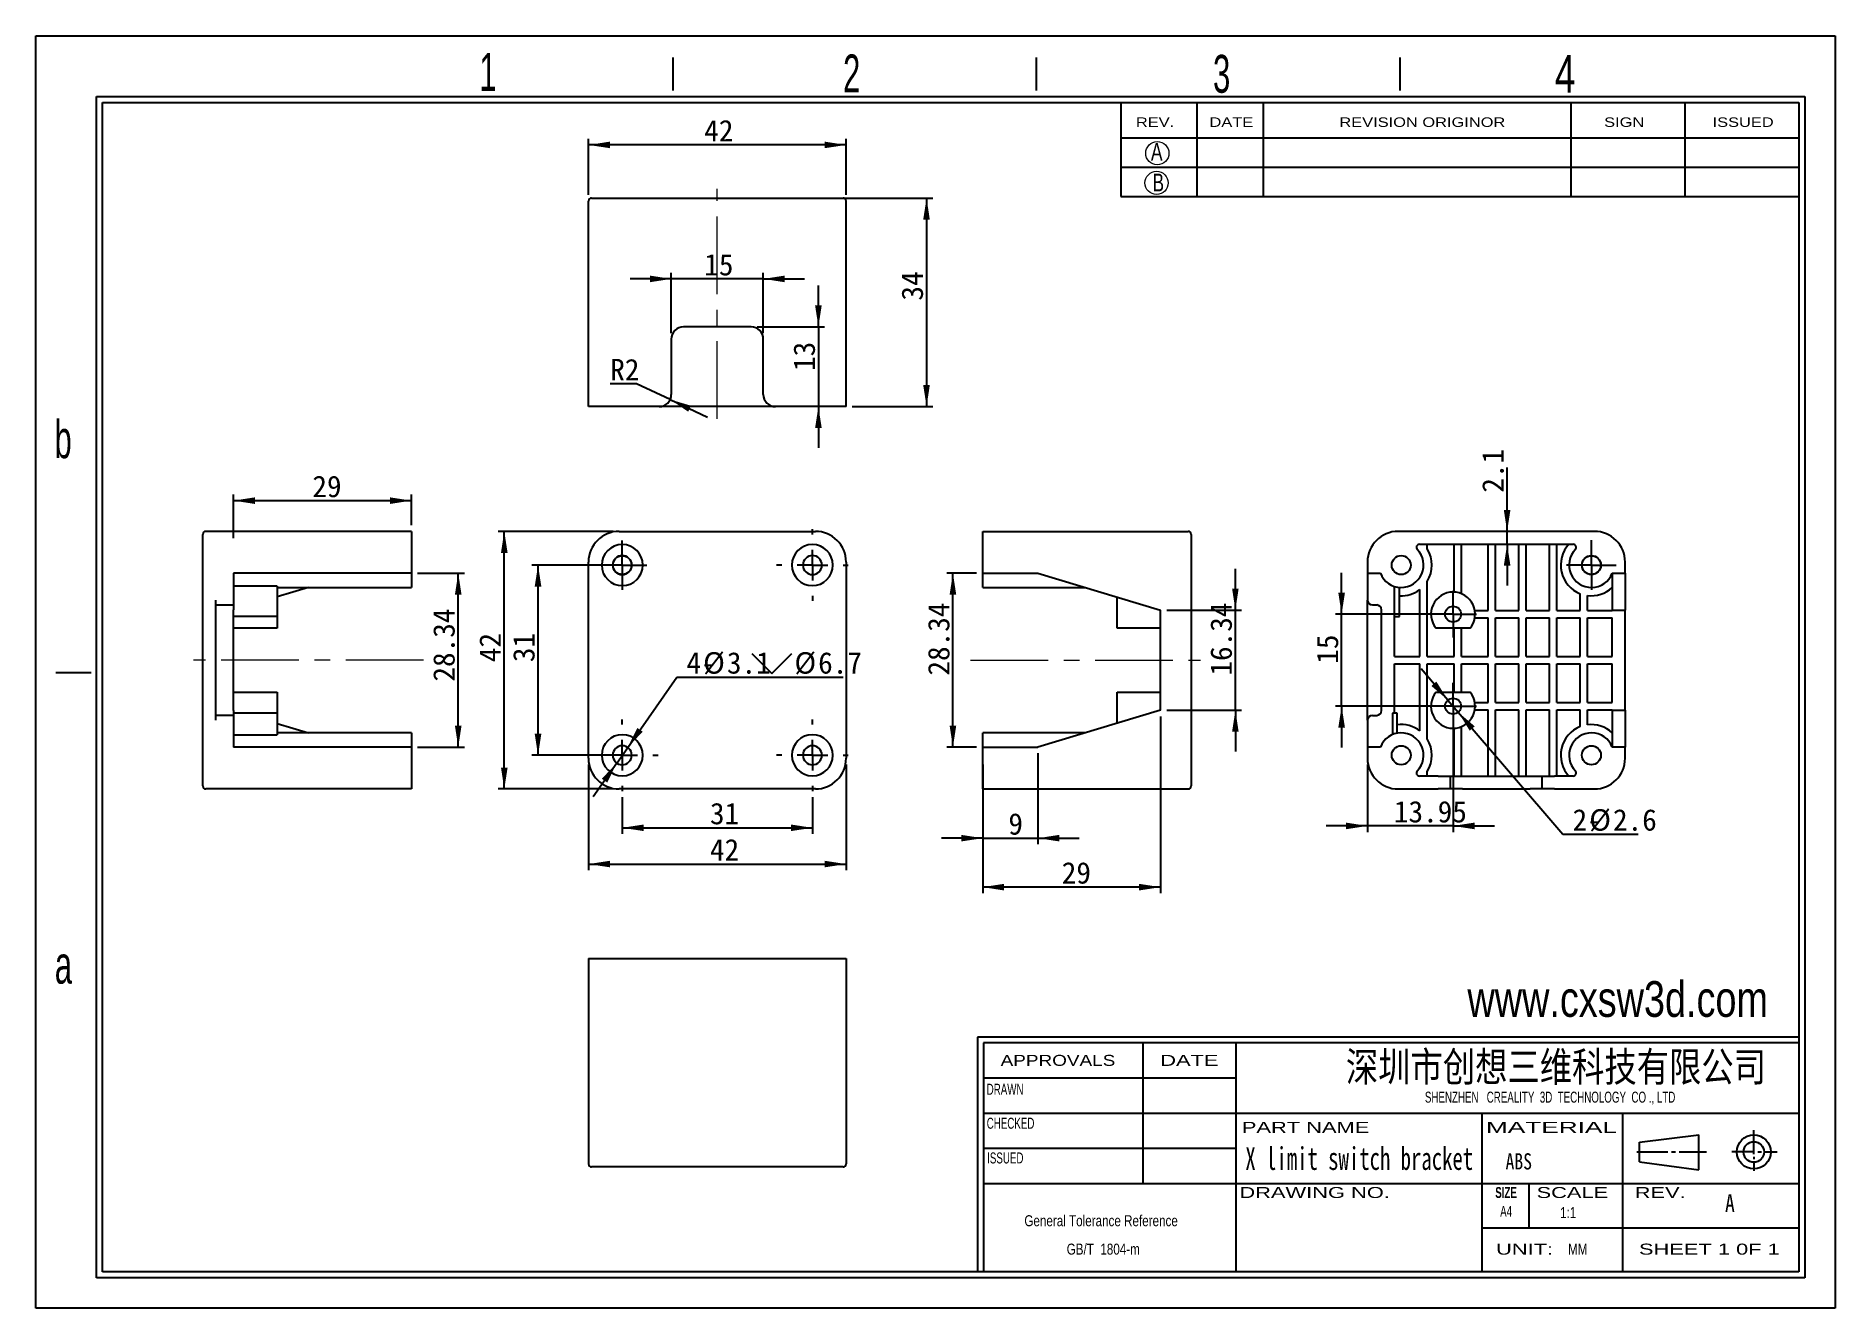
# Model space of a CAD drawing. Header units: millimetres. Extents: x 2 to 295, y 1 to 209.
import ezdxf

# ---------------------------------------------------------------- set-up
doc = ezdxf.new("R2010")
doc.units = ezdxf.units.MM
doc.linetypes.add('CENTER', pattern=[10.16, 6.35, -1.27, 1.27, -1.27])
doc.linetypes.add('CENTERX2', pattern=[20.32, 12.7, -2.54, 2.54, -2.54])
doc.layers.add('DIM', color=5, linetype='Continuous')
doc.layers.add('SLD-0', color=179, linetype='Continuous')
doc.layers.add('中心线', color=1, linetype='CENTER', lineweight=25)
doc.styles.add('SLDTEXTSTYLE0', font='arial.ttf', dxfattribs={"width": 0.7584})
doc.styles.add('SLDTEXTSTYLE1', font='arial.ttf', dxfattribs={"width": 0.63516})
doc.styles.add('SLDTEXTSTYLE10', font='', dxfattribs={"width": 0.8})
doc.styles.add('SLDTEXTSTYLE11', font='', dxfattribs={"width": 0.67})
doc.styles.add('SLDTEXTSTYLE12', font='')
doc.styles.add('SLDTEXTSTYLE2', font='GOTHIC.TTF', dxfattribs={"width": 0.7304})
doc.styles.add('SLDTEXTSTYLE3', font='GOTHIC.TTF', dxfattribs={"width": 0.61171})
doc.styles.add('SLDTEXTSTYLE4', font='arialbd.ttf', dxfattribs={"width": 0.63516})
doc.styles.add('SLDTEXTSTYLE5', font='arial.ttf', dxfattribs={"width": 1.422})
doc.styles.add('SLDTEXTSTYLE6', font='arial.ttf', dxfattribs={"width": 1.2324})
doc.styles.add('SLDTEXTSTYLE7', font='arial.ttf', dxfattribs={"width": 1.7064})
doc.styles.add('SLDTEXTSTYLE8', font='', dxfattribs={"width": 0.8, "bigfont": 'bigfont'})
doc.styles.add('SLDTEXTSTYLE9', font='', dxfattribs={"width": 0.8})
doc.styles.get('SLDTEXTSTYLE10').set_extended_font_data('宋体', bold=True)
doc.styles.get('SLDTEXTSTYLE11').set_extended_font_data('宋体')
doc.styles.get('SLDTEXTSTYLE12').set_extended_font_data('宋体')
doc.styles.get('SLDTEXTSTYLE8').set_extended_font_data('宋体', bold=True)
doc.styles.get('SLDTEXTSTYLE9').set_extended_font_data('宋体')
doc.dimstyles.new('SLDDIMSTYLE0', dxfattribs={"dimtxt": 3.5, "dimasz": 3.5, "dimexe": 0, "dimexo": 0.0625, "dimgap": 0.875, "dimtad": 2, "dimrnd": 1e-09, "dimzin": 12, "dimdsep": 46, "dimtxsty": 'SLDTEXTSTYLE11', "dimsah": 1, "dimcen": 0.09, "dimadec": 0, "dimazin": 3, "dimtfac": 1, "dimtofl": 0, "dimtmove": 0, "dimatfit": 3, "dimfxl": 0, "dimfrac": 2, "dimtolj": 1, "dimtzin": 12, "dimarcsym": 0})
doc.dimstyles.new('SLDDIMSTYLE1', dxfattribs={"dimtxt": 3.5, "dimasz": 3.5, "dimexe": 0, "dimexo": 0.0625, "dimgap": 0.875, "dimtad": 0, "dimtih": 1, "dimtoh": 1, "dimrnd": 1e-09, "dimzin": 12, "dimdsep": 46, "dimtxsty": 'SLDTEXTSTYLE11', "dimsah": 1, "dimcen": 0, "dimadec": 0, "dimazin": 3, "dimtfac": 1, "dimtmove": 0, "dimatfit": 3, "dimfxl": 0, "dimfrac": 2, "dimtolj": 1, "dimtzin": 12, "dimarcsym": 0})
doc.dimstyles.new('SLDDIMSTYLE2', dxfattribs={"dimtxt": 3.5, "dimasz": 3.5, "dimexe": 0, "dimexo": 0.0625, "dimgap": 0.875, "dimtad": 2, "dimrnd": 1e-09, "dimzin": 12, "dimdsep": 46, "dimtxsty": 'SLDTEXTSTYLE11', "dimsah": 1, "dimcen": 0.09, "dimadec": 0, "dimazin": 3, "dimtfac": 1, "dimtmove": 0, "dimatfit": 0, "dimfxl": 0, "dimfrac": 2, "dimtolj": 1, "dimtzin": 12, "dimarcsym": 0})
doc.dimstyles.new('SLDDIMSTYLE3', dxfattribs={"dimtxt": 3.5, "dimasz": 3.5, "dimexe": 0, "dimexo": 0.0625, "dimgap": 0.875, "dimtad": 0, "dimtih": 1, "dimtoh": 1, "dimrnd": 1e-09, "dimzin": 12, "dimdsep": 46, "dimtxsty": 'SLDTEXTSTYLE11', "dimsah": 1, "dimcen": 0, "dimadec": 0, "dimazin": 3, "dimtfac": 1, "dimtofl": 0, "dimtmove": 1, "dimatfit": 3, "dimfxl": 0, "dimfrac": 2, "dimtolj": 1, "dimtzin": 12, "dimarcsym": 0})
doc.dimstyles.new('SLDDIMSTYLE4', dxfattribs={"dimtxt": 3.5, "dimasz": 3.5, "dimexe": 0, "dimexo": 0.0625, "dimgap": 0.875, "dimtad": 0, "dimtih": 1, "dimtoh": 1, "dimrnd": 1e-09, "dimzin": 12, "dimdsep": 46, "dimtxsty": 'SLDTEXTSTYLE11', "dimsah": 1, "dimcen": 0, "dimadec": 0, "dimazin": 3, "dimtfac": 1, "dimtmove": 0, "dimatfit": 3, "dimfxl": 0, "dimfrac": 2, "dimtolj": 1, "dimtzin": 12, "dimarcsym": 0})

# ---------------------------------------------------------------- blocks, each defined once
blk = doc.blocks.new('SW_NOTE_0')
at = {"layer": 'SLD-0', "color": 0, "char_height": 1.7927, "attachment_point": 2, "style": 'SLDTEXTSTYLE0'}
for s, insert in [('General Tolerance Reference ', (13.02, 2.31)), (' GB/T  1804-m', (13.11, -2.32))]:
    blk.add_mtext(s, dxfattribs=dict(at, insert=insert))
blk = doc.blocks.new('_D')
at = {"layer": 'DIM'}
for p, q in [((97.39, 84.56), (97.39, 78.58)), ((128.39, 84.56), (128.39, 78.58)), ((97.39, 79.58), (128.39, 79.58))]:
    blk.add_line(p, q, dxfattribs=at)
for points in [[(97.39, 79.58), (100.89, 79.05), (100.89, 80.12)], [(128.39, 79.58), (124.89, 80.12), (124.89, 79.05)]]:
    blk.add_solid(points, dxfattribs=at)
at = {"layer": 'DIM', "insert": (111.69, 83.66), "char_height": 3.5, "attachment_point": 1, "style": 'SLDTEXTSTYLE12'}
blk.add_mtext('31', dxfattribs=at)
blk = doc.blocks.new('_D_1')
at = {"layer": 'DIM'}
for p, q in [((96.39, 122.41), (82.66, 122.41)), ((83.66, 91.41), (83.66, 122.41)), ((96.39, 91.41), (82.66, 91.41))]:
    blk.add_line(p, q, dxfattribs=at)
for points in [[(83.66, 122.41), (83.12, 118.91), (84.2, 118.91)], [(83.66, 91.41), (84.2, 94.91), (83.12, 94.91)]]:
    blk.add_solid(points, dxfattribs=at)
at = {"layer": 'DIM', "insert": (79.59, 106.59), "char_height": 3.5, "attachment_point": 1, "rotation": 90, "style": 'SLDTEXTSTYLE12'}
blk.add_mtext('31', dxfattribs=at)
blk = doc.blocks.new('_D_2')
at = {"layer": 'DIM'}
for p, q in [((91.89, 89.91), (91.89, 72.67)), ((133.89, 89.91), (133.89, 72.67)), ((91.89, 73.67), (133.89, 73.67))]:
    blk.add_line(p, q, dxfattribs=at)
for points in [[(91.89, 73.67), (95.39, 73.14), (95.39, 74.21)], [(133.89, 73.67), (130.39, 74.21), (130.39, 73.14)]]:
    blk.add_solid(points, dxfattribs=at)
at = {"layer": 'DIM', "insert": (111.69, 77.75), "char_height": 3.5, "attachment_point": 1, "style": 'SLDTEXTSTYLE12'}
blk.add_mtext('42', dxfattribs=at)
blk = doc.blocks.new('_D_3')
at = {"layer": 'DIM'}
for p, q in [((95.89, 127.91), (77.16, 127.91)), ((78.16, 85.91), (78.16, 127.91)), ((95.89, 85.91), (77.16, 85.91))]:
    blk.add_line(p, q, dxfattribs=at)
for points in [[(78.16, 127.91), (77.62, 124.41), (78.7, 124.41)], [(78.16, 85.91), (78.7, 89.41), (77.62, 89.41)]]:
    blk.add_solid(points, dxfattribs=at)
at = {"layer": 'DIM', "insert": (74.09, 106.59), "char_height": 3.5, "attachment_point": 1, "rotation": 90, "style": 'SLDTEXTSTYLE12'}
blk.add_mtext('42', dxfattribs=at)
blk = doc.blocks.new('SW_SYMBOL_HOLE_SINK')
at = {"layer": 'DIM', "color": 0}
for p, q in [((0, 875), (800, 75)), ((800, 75), (1600, 875))]:
    blk.add_line(p, q, dxfattribs=at)
blk = doc.blocks.new('_D_4')
at = {"layer": 'DIM'}
for p, q in [((98.28, 92.68), (106.27, 104.15)), ((106.27, 104.15), (133.41, 104.15)), ((96.5, 90.14), (98.28, 92.68)), ((96.5, 90.14), (92.65, 84.62))]:
    blk.add_line(p, q, dxfattribs=at)
blk.add_arc((97.39, 91.41), 1.55, 202.2855, 237.1715, dxfattribs=at)
for points in [[(98.28, 92.68), (100.72, 95.25), (99.84, 95.86)], [(96.5, 90.14), (94.06, 87.58), (94.94, 86.96)]]:
    blk.add_solid(points, dxfattribs=at)
at = {"layer": 'DIM', "xscale": 0.004072727272727273, "yscale": 0.004072727272727273, "zscale": 0.004072727272727273}
blk.add_blockref('SW_SYMBOL_HOLE_SINK', (118.53, 104.43), dxfattribs=at)
at = {"layer": 'DIM', "char_height": 3.5, "attachment_point": 1, "style": 'SLDTEXTSTYLE12'}
for s, insert in [('4-', (107.86, 108.22)), ('%%c', (110.58, 108.22)), ('3.1', (114.45, 108.22)), ('%%c', (125.46, 108.22)), ('6.7', (129.33, 108.22))]:
    blk.add_mtext(s, dxfattribs=dict(at, insert=insert))
blk = doc.blocks.new('SW_CENTERMARKSYMBOL_0')
at = {"layer": '中心线', "color": 0}
for p, q in [((0, 2.5), (0, 4.03)), ((-2.5, 0), (-4.03, 0)), ((0, 0), (-2.5, 0)), ((0, 0), (0, 2.5)), ((0, 0), (0, -2.5)), ((0, 0), (2.5, 0)), ((2.5, 0), (4.03, 0)), ((0, -2.5), (0, -4.03))]:
    blk.add_line(p, q, dxfattribs=at)
blk = doc.blocks.new('SW_CENTERMARKSYMBOL_1')
at = {"layer": '中心线', "color": 0}
for p, q in [((0, 5), (0, 5.85)), ((-5, 0), (-5.85, 0)), ((0, 0), (-2.5, 0)), ((0, 0), (0, 2.5)), ((0, 0), (0, -2.5)), ((0, 0), (2.5, 0)), ((5, 0), (5.85, 0)), ((0, -5), (0, -5.85))]:
    blk.add_line(p, q, dxfattribs=at)
blk = doc.blocks.new('SW_CENTERMARKSYMBOL_2')
at = {"layer": '中心线', "color": 0}
for p, q in [((0, 5), (0, 5.85)), ((-5, 0), (-5.85, 0)), ((0, 0), (-2.5, 0)), ((0, 0), (0, 2.5)), ((0, 0), (0, -2.5)), ((0, 0), (2.5, 0)), ((5, 0), (5.85, 0)), ((0, -5), (0, -5.85))]:
    blk.add_line(p, q, dxfattribs=at)
blk = doc.blocks.new('SW_CENTERMARKSYMBOL_3')
at = {"layer": '中心线', "color": 0}
for p, q in [((0, 5), (0, 5.85)), ((-5, 0), (-5.85, 0)), ((0, 0), (-2.5, 0)), ((0, 0), (0, 2.5)), ((0, 0), (0, -2.5)), ((0, 0), (2.5, 0)), ((5, 0), (5.85, 0)), ((0, -5), (0, -5.85))]:
    blk.add_line(p, q, dxfattribs=at)
blk = doc.blocks.new('_D_5')
at = {"layer": 'DIM'}
for p, q in [((64.01, 121.09), (71.65, 121.09)), ((70.65, 92.74), (70.65, 121.09)), ((64.01, 92.74), (71.65, 92.74))]:
    blk.add_line(p, q, dxfattribs=at)
for points in [[(70.65, 121.09), (70.11, 117.59), (71.19, 117.59)], [(70.65, 92.74), (71.19, 96.24), (70.11, 96.24)]]:
    blk.add_solid(points, dxfattribs=at)
at = {"layer": 'DIM', "insert": (66.57, 103.42), "char_height": 3.5, "attachment_point": 1, "rotation": 90, "style": 'SLDTEXTSTYLE12'}
blk.add_mtext('28.34', dxfattribs=at)
blk = doc.blocks.new('_D_6')
at = {"layer": 'DIM'}
for p, q in [((34.01, 126.81), (34.01, 133.92)), ((34.01, 132.92), (63.01, 132.92)), ((63.01, 128.91), (63.01, 133.92))]:
    blk.add_line(p, q, dxfattribs=at)
for points in [[(34.01, 132.92), (37.51, 132.38), (37.51, 133.46)], [(63.01, 132.92), (59.51, 133.46), (59.51, 132.38)]]:
    blk.add_solid(points, dxfattribs=at)
at = {"layer": 'DIM', "insert": (46.87, 136.99), "char_height": 3.5, "attachment_point": 1, "style": 'SLDTEXTSTYLE12'}
blk.add_mtext('29', dxfattribs=at)
blk = doc.blocks.new('_D_7')
at = {"layer": 'DIM'}
for p, q in [((91.89, 182.75), (91.89, 191.91)), ((133.89, 190.91), (91.89, 190.91)), ((133.89, 182.75), (133.89, 191.91))]:
    blk.add_line(p, q, dxfattribs=at)
for points in [[(91.89, 190.91), (95.39, 190.38), (95.39, 191.45)], [(133.89, 190.91), (130.39, 191.45), (130.39, 190.38)]]:
    blk.add_solid(points, dxfattribs=at)
at = {"layer": 'DIM', "insert": (110.76, 194.99), "char_height": 3.5, "attachment_point": 1, "style": 'SLDTEXTSTYLE12'}
blk.add_mtext('42', dxfattribs=at)
blk = doc.blocks.new('_D_8')
at = {"layer": 'DIM'}
for p, q in [((129.89, 182.25), (148, 182.25)), ((147, 182.25), (147, 148.25)), ((134.89, 148.25), (148, 148.25))]:
    blk.add_line(p, q, dxfattribs=at)
for points in [[(147, 182.25), (146.46, 178.75), (147.53, 178.75)], [(147, 148.25), (147.53, 151.75), (146.46, 151.75)]]:
    blk.add_solid(points, dxfattribs=at)
at = {"layer": 'DIM', "insert": (142.92, 165.53), "char_height": 3.5, "attachment_point": 1, "rotation": 90, "style": 'SLDTEXTSTYLE12'}
blk.add_mtext('34', dxfattribs=at)
blk = doc.blocks.new('_D_9')
at = {"layer": 'DIM'}
for p, q in [((105.39, 169.07), (98.66, 169.07)), ((105.39, 160.25), (105.39, 170.07)), ((120.39, 169.07), (105.39, 169.07)), ((120.39, 160.25), (120.39, 170.07)), ((120.39, 169.07), (127.12, 169.07))]:
    blk.add_line(p, q, dxfattribs=at)
for points in [[(105.39, 169.07), (101.89, 169.61), (101.89, 168.53)], [(120.39, 169.07), (123.89, 168.53), (123.89, 169.61)]]:
    blk.add_solid(points, dxfattribs=at)
at = {"layer": 'DIM', "insert": (110.76, 173.14), "char_height": 3.5, "attachment_point": 1, "style": 'SLDTEXTSTYLE12'}
blk.add_mtext('15', dxfattribs=at)
blk = doc.blocks.new('_D_10')
at = {"layer": 'DIM'}
for p, q in [((129.37, 161.25), (129.37, 167.98)), ((119.39, 161.25), (130.37, 161.25)), ((129.37, 161.25), (129.37, 148.25)), ((129.37, 148.25), (129.37, 141.52))]:
    blk.add_line(p, q, dxfattribs=at)
for points in [[(129.37, 161.25), (129.91, 164.75), (128.83, 164.75)], [(129.37, 148.25), (128.83, 144.75), (129.91, 144.75)]]:
    blk.add_solid(points, dxfattribs=at)
at = {"layer": 'DIM', "insert": (125.3, 154.06), "char_height": 3.5, "attachment_point": 1, "rotation": 90, "style": 'SLDTEXTSTYLE12'}
blk.add_mtext('13', dxfattribs=at)
blk = doc.blocks.new('_D_11')
at = {"layer": 'DIM'}
for p, q in [((99.74, 151.96), (95.43, 151.96)), ((105.2, 149.4), (99.74, 151.96)), ((105.2, 149.4), (111.3, 146.55))]:
    blk.add_line(p, q, dxfattribs=at)
blk.add_solid([(105.2, 149.4), (108.14, 147.43), (108.6, 148.4)], dxfattribs=at)
at = {"layer": 'DIM', "insert": (95.43, 156.03), "char_height": 3.5, "attachment_point": 1, "style": 'SLDTEXTSTYLE12'}
blk.add_mtext('R2', dxfattribs=at)
blk = doc.blocks.new('_D_12')
at = {"layer": 'DIM'}
for p, q in [((155.15, 121.09), (150.3, 121.09)), ((151.3, 92.74), (151.3, 121.09)), ((155.15, 92.74), (150.3, 92.74))]:
    blk.add_line(p, q, dxfattribs=at)
for points in [[(151.3, 121.09), (150.76, 117.59), (151.84, 117.59)], [(151.3, 92.74), (151.84, 96.24), (150.76, 96.24)]]:
    blk.add_solid(points, dxfattribs=at)
at = {"layer": 'DIM', "insert": (147.23, 104.4), "char_height": 3.5, "attachment_point": 1, "rotation": 90, "style": 'SLDTEXTSTYLE12'}
blk.add_mtext('28.34', dxfattribs=at)
blk = doc.blocks.new('_D_13')
at = {"layer": 'DIM'}
for p, q in [((165.15, 91.74), (165.15, 76.89)), ((156.15, 84.91), (156.15, 76.89)), ((156.15, 77.89), (149.42, 77.89)), ((156.15, 77.89), (165.15, 77.89)), ((165.15, 77.89), (171.88, 77.89))]:
    blk.add_line(p, q, dxfattribs=at)
for points in [[(156.15, 77.89), (152.65, 78.43), (152.65, 77.36)], [(165.15, 77.89), (168.65, 77.36), (168.65, 78.43)]]:
    blk.add_solid(points, dxfattribs=at)
at = {"layer": 'DIM', "insert": (160.34, 81.97), "char_height": 3.5, "attachment_point": 1, "style": 'SLDTEXTSTYLE12'}
blk.add_mtext('9', dxfattribs=at)
blk = doc.blocks.new('_D_14')
at = {"layer": 'DIM'}
for p, q in [((185.15, 97.74), (185.15, 68.91)), ((156.15, 89.91), (156.15, 68.91)), ((185.15, 69.91), (156.15, 69.91))]:
    blk.add_line(p, q, dxfattribs=at)
for points in [[(156.15, 69.91), (159.65, 69.37), (159.65, 70.45)], [(185.15, 69.91), (181.65, 70.45), (181.65, 69.37)]]:
    blk.add_solid(points, dxfattribs=at)
at = {"layer": 'DIM', "insert": (169.04, 73.99), "char_height": 3.5, "attachment_point": 1, "style": 'SLDTEXTSTYLE12'}
blk.add_mtext('29', dxfattribs=at)
blk = doc.blocks.new('_D_15')
at = {"layer": 'DIM'}
for p, q in [((197.35, 115.09), (197.35, 121.82)), ((186.15, 115.09), (198.35, 115.09)), ((197.35, 98.74), (197.35, 115.09)), ((186.15, 98.74), (198.35, 98.74)), ((197.35, 98.74), (197.35, 92.01))]:
    blk.add_line(p, q, dxfattribs=at)
for points in [[(197.35, 115.09), (197.88, 118.59), (196.81, 118.59)], [(197.35, 98.74), (196.81, 95.24), (197.88, 95.24)]]:
    blk.add_solid(points, dxfattribs=at)
at = {"layer": 'DIM', "insert": (193.27, 104.4), "char_height": 3.5, "attachment_point": 1, "rotation": 90, "style": 'SLDTEXTSTYLE12'}
blk.add_mtext('16.34', dxfattribs=at)
blk = doc.blocks.new('_D_16')
at = {"layer": 'DIM'}
for p, q in [((214.67, 114.41), (214.67, 121.14)), ((231.84, 114.41), (213.67, 114.41)), ((214.67, 99.41), (214.67, 114.41)), ((231.84, 99.41), (213.67, 99.41)), ((214.67, 99.41), (214.67, 92.68))]:
    blk.add_line(p, q, dxfattribs=at)
for points in [[(214.67, 114.41), (215.21, 117.91), (214.13, 117.91)], [(214.67, 99.41), (214.13, 95.91), (215.21, 95.91)]]:
    blk.add_solid(points, dxfattribs=at)
at = {"layer": 'DIM', "insert": (210.6, 106.33), "char_height": 3.5, "attachment_point": 1, "rotation": 90, "style": 'SLDTEXTSTYLE12'}
blk.add_mtext('15', dxfattribs=at)
blk = doc.blocks.new('_D_17')
at = {"layer": 'DIM'}
for p, q in [((232.84, 98.41), (232.84, 78.89)), ((218.89, 89.91), (218.89, 78.89)), ((218.89, 79.89), (212.15, 79.89)), ((232.84, 79.89), (218.89, 79.89)), ((232.84, 79.89), (239.57, 79.89))]:
    blk.add_line(p, q, dxfattribs=at)
for points in [[(218.89, 79.89), (215.39, 80.43), (215.39, 79.35)], [(232.84, 79.89), (236.34, 79.35), (236.34, 80.43)]]:
    blk.add_solid(points, dxfattribs=at)
at = {"layer": 'DIM', "insert": (223.19, 83.96), "char_height": 3.5, "attachment_point": 1, "style": 'SLDTEXTSTYLE12'}
blk.add_mtext('13.95', dxfattribs=at)
blk = doc.blocks.new('_D_18')
at = {"layer": 'DIM'}
for p, q in [((231.99, 100.4), (227.61, 105.51)), ((231.99, 100.4), (233.68, 98.43)), ((233.68, 98.43), (250.74, 78.55)), ((250.74, 78.55), (263, 78.55))]:
    blk.add_line(p, q, dxfattribs=at)
for points in [[(231.99, 100.4), (230.12, 103.41), (229.3, 102.71)], [(233.68, 98.43), (235.55, 95.42), (236.37, 96.12)]]:
    blk.add_solid(points, dxfattribs=at)
at = {"layer": 'DIM', "char_height": 3.5, "attachment_point": 1, "style": 'SLDTEXTSTYLE12'}
for s, insert in [('2-', (252.32, 82.62)), ('%%c', (255.04, 82.62)), ('2.6', (258.91, 82.62))]:
    blk.add_mtext(s, dxfattribs=dict(at, insert=insert))
blk = doc.blocks.new('_D_19')
at = {"layer": 'DIM'}
for p, q in [((241.65, 127.91), (241.65, 138.31)), ((241.65, 125.81), (241.65, 127.91)), ((241.65, 125.81), (241.65, 119.08))]:
    blk.add_line(p, q, dxfattribs=at)
for points in [[(241.65, 127.91), (242.19, 131.41), (241.11, 131.41)], [(241.65, 125.81), (241.11, 122.31), (242.19, 122.31)]]:
    blk.add_solid(points, dxfattribs=at)
at = {"layer": 'DIM', "insert": (237.58, 134.22), "char_height": 3.5, "attachment_point": 1, "rotation": 90, "style": 'SLDTEXTSTYLE12'}
blk.add_mtext('2.1', dxfattribs=at)
blk = doc.blocks.new('SW_CENTERMARKSYMBOL_4')
at = {"layer": '中心线', "color": 0}
for p, q in [((0, 2.5), (0, 4.05)), ((-2.5, 0), (-4.05, 0)), ((0, 0), (-2.5, 0)), ((0, 0), (0, 2.5)), ((0, 0), (0, -2.5)), ((0, 0), (2.5, 0)), ((2.5, 0), (4.05, 0)), ((0, -2.5), (0, -4.05))]:
    blk.add_line(p, q, dxfattribs=at)
blk = doc.blocks.new('SW_CENTERMARKSYMBOL_5')
at = {"layer": '中心线', "color": 0}
for p, q in [((0, 2.5), (0, 3.8)), ((-2.5, 0), (-3.8, 0)), ((0, 0), (-2.5, 0)), ((0, 0), (0, 2.5)), ((0, 0), (0, -2.5)), ((0, 0), (2.5, 0)), ((2.5, 0), (3.8, 0)), ((0, -2.5), (0, -3.8))]:
    blk.add_line(p, q, dxfattribs=at)
blk = doc.blocks.new('SW_CENTERMARKSYMBOL_6')
at = {"layer": '中心线', "color": 0}
for p, q in [((0, 2.5), (0, 3.8)), ((-2.5, 0), (-3.8, 0)), ((0, 0), (-2.5, 0)), ((0, 0), (0, 2.5)), ((0, 0), (0, -2.5)), ((0, 0), (2.5, 0)), ((2.5, 0), (3.8, 0)), ((0, -2.5), (0, -3.8))]:
    blk.add_line(p, q, dxfattribs=at)

msp = doc.modelspace()

# ---------------------------------------------------------------- linework, layer by layer
at = {"color": 7, "linetype": 'Continuous', "lineweight": 25}
for p, q in [((92.389, 182.246), (96.889, 182.246)), ((96.889, 182.246), (128.889, 182.246)), ((128.889, 182.246), (133.389, 182.246)), ((91.889, 148.246), (91.889, 181.746)), ((133.889, 148.246), (133.889, 181.746)), ((105.389, 159.246), (105.389, 150.246)), ((118.389, 161.246), (107.389, 161.246)), ((120.389, 150.246), (120.389, 159.246)), ((96.889, 148.246), (91.889, 148.246)), ((103.389, 148.246), (96.889, 148.246)), ((122.389, 148.246), (103.389, 148.246)), ((128.889, 148.246), (122.389, 148.246)), ((133.889, 148.246), (128.889, 148.246)), ((29.006, 122.913), (29.006, 127.413)), ((63.006, 127.913), (29.506, 127.913)), ((63.006, 127.913), (63.006, 122.913)), ((96.889, 127.913), (128.889, 127.913)), ((156.151, 127.913), (189.651, 127.913)), ((156.151, 122.913), (156.151, 127.913)), ((190.151, 127.413), (190.151, 122.913)), ((255.886, 127.913), (223.886, 127.913)), ((227.354, 125.813), (252.417, 125.813)), ((228.621, 125.07), (228.621, 125.813)), ((232.997, 118.01), (232.997, 125.813)), ((234.197, 117.746), (234.197, 125.813)), ((238.573, 115.013), (238.573, 125.813)), ((239.773, 115.013), (239.773, 125.813)), ((243.573, 115.013), (243.573, 125.813)), ((244.773, 115.013), (244.773, 125.813)), ((248.573, 115.013), (248.573, 125.813)), ((249.773, 115.013), (249.773, 125.813)), ((29.006, 90.913), (29.006, 122.913)), ((63.006, 121.086), (34.006, 121.086)), ((34.006, 121.086), (34.006, 116.713)), ((63.006, 122.913), (63.006, 121.086)), ((63.006, 121.086), (63.006, 118.763)), ((91.889, 90.913), (91.889, 122.913)), ((133.889, 122.913), (133.889, 90.913)), ((156.151, 121.086), (156.151, 122.913)), ((156.151, 121.086), (165.151, 121.086)), ((156.151, 118.763), (156.151, 121.086)), ((165.151, 121.086), (185.151, 115.086)), ((190.151, 122.913), (190.151, 90.913)), ((218.886, 122.913), (218.886, 121.086)), ((218.886, 121.086), (220.986, 121.086)), ((218.886, 121.086), (218.886, 116.713)), ((258.786, 121.086), (260.886, 121.086)), ((258.786, 121.086), (258.786, 115.086)), ((260.886, 121.086), (260.886, 122.913)), ((260.886, 121.086), (260.886, 115.086)), ((41.106, 118.957), (34.006, 118.957)), ((41.106, 118.957), (41.106, 114.014)), ((41.106, 118.763), (63.006, 118.763)), ((46.265, 118.763), (41.106, 117.216)), ((156.151, 118.763), (172.892, 118.763)), ((223.211, 118.957), (223.211, 114.014)), ((224.127, 114.014), (224.127, 118.772)), ((227.421, 107.513), (227.421, 118.44)), ((228.621, 107.513), (228.621, 119.756)), ((253.573, 115.013), (253.573, 117.754)), ((254.773, 115.013), (254.773, 117.451)), ((31.106, 97.113), (31.106, 116.713)), ((31.106, 115.913), (34.006, 115.913)), ((34.006, 116.713), (34.006, 115.913)), ((34.006, 115.913), (34.006, 115.113)), ((34.006, 98.713), (34.006, 115.113)), ((178.051, 112.113), (178.051, 117.216)), ((185.151, 98.741), (185.151, 115.086)), ((218.886, 97.113), (218.886, 116.713)), ((219.686, 115.913), (220.386, 115.913)), ((221.186, 98.713), (221.186, 115.113)), ((236.385, 115.013), (238.573, 115.013)), ((239.773, 115.013), (243.573, 115.013)), ((244.773, 115.013), (248.573, 115.013)), ((249.773, 115.013), (253.573, 115.013)), ((254.773, 115.013), (258.786, 115.013)), ((258.786, 115.086), (260.886, 115.086)), ((258.786, 115.013), (258.786, 115.086)), ((260.886, 98.741), (260.886, 115.086)), ((41.106, 114.014), (34.006, 114.014)), ((41.106, 112.113), (34.006, 112.113)), ((41.106, 114.014), (41.106, 112.113)), ((185.151, 112.113), (178.051, 112.113)), ((223.211, 114.014), (224.127, 114.014)), ((223.286, 107.513), (223.286, 114.014)), ((235.605, 112.113), (230.066, 112.113)), ((232.997, 107.513), (232.997, 112.113)), ((234.197, 107.513), (234.197, 112.113)), ((236.385, 113.813), (238.573, 113.813)), ((238.573, 107.513), (238.573, 113.813)), ((239.773, 107.513), (239.773, 113.813)), ((239.773, 113.813), (243.573, 113.813)), ((243.573, 107.513), (243.573, 113.813)), ((244.773, 107.513), (244.773, 113.813)), ((244.773, 113.813), (248.573, 113.813)), ((248.573, 107.513), (248.573, 113.813)), ((249.773, 107.513), (249.773, 113.813)), ((249.773, 113.813), (253.573, 113.813)), ((253.573, 107.513), (253.573, 113.813)), ((254.773, 113.813), (258.786, 113.813)), ((254.773, 107.513), (254.773, 113.813)), ((258.786, 107.513), (258.786, 113.813)), ((223.286, 107.513), (227.421, 107.513)), ((223.286, 106.313), (227.421, 106.313)), ((223.286, 98.713), (223.286, 106.313)), ((227.421, 95.386), (227.421, 106.313)), ((228.621, 107.513), (232.997, 107.513)), ((228.621, 106.313), (232.997, 106.313)), ((228.621, 94.07), (228.621, 106.313)), ((232.997, 101.713), (232.997, 106.313)), ((234.197, 107.513), (238.573, 107.513)), ((234.197, 106.313), (238.573, 106.313)), ((234.197, 101.713), (234.197, 106.313)), ((238.573, 100.013), (238.573, 106.313)), ((239.773, 107.513), (243.573, 107.513)), ((239.773, 106.313), (243.573, 106.313)), ((239.773, 100.013), (239.773, 106.313)), ((243.573, 100.013), (243.573, 106.313)), ((244.773, 107.513), (248.573, 107.513)), ((244.773, 106.313), (248.573, 106.313)), ((244.773, 100.013), (244.773, 106.313)), ((248.573, 100.013), (248.573, 106.313)), ((249.773, 107.513), (253.573, 107.513)), ((249.773, 106.313), (253.573, 106.313)), ((249.773, 100.013), (249.773, 106.313)), ((253.573, 100.013), (253.573, 106.313)), ((254.773, 107.513), (258.786, 107.513)), ((254.773, 106.313), (258.786, 106.313)), ((254.773, 100.013), (254.773, 106.313)), ((258.786, 100.013), (258.786, 106.313)), ((34.006, 101.713), (41.106, 101.713)), ((41.106, 101.713), (41.106, 98.249)), ((178.051, 96.611), (178.051, 101.713)), ((178.051, 101.713), (185.151, 101.713)), ((230.066, 101.713), (235.605, 101.713)), ((236.385, 100.013), (238.573, 100.013)), ((239.773, 100.013), (243.573, 100.013)), ((244.773, 100.013), (248.573, 100.013)), ((249.773, 100.013), (253.573, 100.013)), ((254.773, 100.013), (258.786, 100.013)), ((34.006, 97.913), (31.106, 97.913)), ((34.006, 98.713), (34.006, 97.913)), ((41.106, 98.249), (34.006, 98.249)), ((34.006, 97.913), (34.006, 97.113)), ((34.006, 97.113), (34.006, 92.741)), ((41.106, 98.249), (41.106, 94.766)), ((185.151, 98.741), (165.151, 92.741)), ((218.886, 97.113), (218.886, 92.741)), ((219.686, 97.913), (220.386, 97.913)), ((223.722, 98.249), (222.942, 98.249)), ((222.942, 98.249), (222.942, 94.766)), ((223.722, 95.002), (223.722, 98.249)), ((236.385, 98.813), (238.573, 98.813)), ((238.573, 88.013), (238.573, 98.813)), ((239.773, 98.813), (243.573, 98.813)), ((239.773, 88.013), (239.773, 98.813)), ((243.573, 88.013), (243.573, 98.813)), ((244.773, 98.813), (248.573, 98.813)), ((244.773, 88.013), (244.773, 98.813)), ((248.573, 88.013), (248.573, 98.813)), ((249.773, 98.813), (253.573, 98.813)), ((249.773, 88.013), (249.773, 98.813)), ((253.573, 96.073), (253.573, 98.813)), ((254.773, 98.813), (258.786, 98.813)), ((254.773, 96.376), (254.773, 98.813)), ((258.786, 98.741), (258.786, 98.813)), ((258.786, 98.741), (260.886, 98.741)), ((258.786, 98.741), (258.786, 92.741)), ((260.886, 98.741), (260.886, 92.741)), ((34.006, 94.766), (41.106, 94.766)), ((41.106, 96.611), (46.265, 95.063)), ((63.006, 95.063), (41.106, 95.063)), ((63.006, 95.063), (63.006, 92.741)), ((172.892, 95.063), (156.151, 95.063)), ((156.151, 92.741), (156.151, 95.063)), ((232.997, 88.013), (232.997, 95.817)), ((234.197, 88.013), (234.197, 96.081)), ((63.006, 92.741), (34.006, 92.741)), ((63.006, 92.741), (63.006, 90.913)), ((156.151, 92.741), (165.151, 92.741)), ((156.151, 90.913), (156.151, 92.741)), ((218.886, 92.741), (218.886, 90.913)), ((220.986, 92.741), (218.886, 92.741)), ((260.886, 92.741), (258.786, 92.741)), ((260.886, 90.913), (260.886, 92.741)), ((29.006, 86.413), (29.006, 90.913)), ((63.006, 90.913), (63.006, 85.913)), ((156.151, 85.913), (156.151, 90.913)), ((190.151, 90.913), (190.151, 86.413)), ((230.386, 88.013), (227.354, 88.013)), ((228.621, 88.013), (228.621, 88.756)), ((230.386, 88.013), (232.386, 88.013)), ((232.386, 88.013), (232.386, 85.913)), ((232.386, 88.013), (234.386, 88.013)), ((234.386, 88.013), (245.386, 88.013)), ((245.386, 88.013), (247.386, 88.013)), ((247.386, 85.913), (247.386, 88.013)), ((247.386, 88.013), (249.386, 88.013)), ((252.417, 88.013), (249.386, 88.013)), ((63.006, 85.913), (29.506, 85.913)), ((128.889, 85.913), (96.889, 85.913)), ((156.151, 85.913), (189.651, 85.913)), ((223.886, 85.913), (230.386, 85.913)), ((232.386, 85.913), (230.386, 85.913)), ((234.386, 85.913), (232.386, 85.913)), ((234.386, 85.913), (245.386, 85.913)), ((247.386, 85.913), (245.386, 85.913)), ((249.386, 85.913), (247.386, 85.913)), ((249.386, 85.913), (255.886, 85.913)), ((91.889, 58.287), (91.889, 24.787)), ((91.889, 58.287), (96.889, 58.287)), ((96.889, 58.287), (128.889, 58.287)), ((128.889, 58.287), (133.889, 58.287)), ((133.889, 58.287), (133.889, 24.787)), ((96.889, 24.287), (92.389, 24.287)), ((128.889, 24.287), (96.889, 24.287)), ((133.389, 24.287), (128.889, 24.287))]:
    msp.add_line(p, q, dxfattribs=at)
for centre, radius in [((97.389, 122.413), 1.533), ((224.386, 122.413), 1.55), ((255.386, 122.413), 1.55), ((255.386, 122.413), 1.533), ((232.836, 114.413), 1.3), ((232.836, 99.413), 1.3), ((224.386, 91.413), 1.55), ((255.386, 91.413), 1.55)]:
    msp.add_circle(centre, radius, dxfattribs=at)
for centre, radius, start, end in [((92.389, 181.746), 0.5, 90, 180), ((133.389, 181.746), 0.5, 0, 90), ((107.389, 159.246), 2, 90, 180), ((118.389, 159.246), 2, 0, 90), ((103.389, 150.246), 2, 270, 0), ((122.389, 150.246), 2, 180, 270), ((29.506, 127.413), 0.5, 90, 180), ((96.889, 122.913), 5, 90, 180), ((128.889, 122.913), 5, 0, 90), ((189.651, 127.413), 0.5, 0, 90), ((223.886, 122.913), 5, 90, 180), ((255.886, 122.913), 5, 0, 90), ((97.389, 122.413), 3.35, 90, 270), ((97.389, 122.413), 1.55, 90, 270), ((97.389, 122.413), 3.35, 270, 90), ((97.389, 122.413), 1.55, 270, 90), ((128.389, 122.413), 3.35, 90, 270), ((128.389, 122.413), 1.55, 90, 270), ((128.389, 122.413), 3.35, 270, 90), ((128.389, 122.413), 1.55, 270, 90), ((224.386, 122.413), 3.65, 201.32906, 44.33042), ((227.354, 125.313), 0.5, 90, 224.33042), ((224.386, 122.413), 5, 327.8991, 32.1009), ((255.386, 122.413), 5, 137.15636, 248.74079), ((255.386, 122.413), 3.65, 135.66958, 338.67094), ((252.417, 125.313), 0.5, 315.66958, 90), ((224.386, 122.413), 5, 267.03486, 307.38108), ((232.836, 114.413), 3.6, 90, 219.70902), ((232.836, 114.413), 3.6, 320.29098, 90), ((255.386, 122.413), 5, 262.95852, 312.84364), ((219.686, 116.713), 0.8, 180, 270), ((220.386, 115.113), 0.8, 0, 90), ((232.836, 99.413), 3.6, 140.29098, 270), ((232.836, 99.413), 3.6, 270, 39.70902), ((219.686, 97.113), 0.8, 90, 180), ((220.386, 98.713), 0.8, 270, 0), ((220.386, 98.713), 2.9, 350.78988, 0), ((97.389, 91.413), 3.35, 90, 270), ((97.389, 91.413), 3.35, 270, 90), ((128.389, 91.413), 3.35, 90, 270), ((128.389, 91.413), 3.35, 270, 90), ((224.386, 91.413), 3.65, 315.66958, 158.67094), ((224.386, 91.413), 5, 52.61892, 97.6315), ((224.386, 91.413), 5, 327.8991, 32.1009), ((255.386, 91.413), 5, 111.25921, 222.84364), ((255.386, 91.413), 3.65, 21.32906, 224.33042), ((255.386, 91.413), 5, 47.15636, 97.04148), ((97.389, 91.413), 1.55, 90, 270), ((97.389, 91.413), 1.55, 270, 90), ((128.389, 91.413), 1.55, 90, 270), ((128.389, 91.413), 1.55, 270, 90), ((96.889, 90.913), 5, 180, 270), ((128.889, 90.913), 5, 270, 0), ((223.886, 90.913), 5, 180, 270), ((227.354, 88.513), 0.5, 135.66958, 270), ((252.417, 88.513), 0.5, 270, 44.33042), ((255.886, 90.913), 5, 270, 0), ((29.506, 86.413), 0.5, 180, 270), ((189.651, 86.413), 0.5, 270, 0), ((92.389, 24.787), 0.5, 180, 270), ((133.389, 24.787), 0.5, 270, 0)]:
    msp.add_arc(centre, radius, start, end, dxfattribs=at)
at = {"layer": 'SLD-0'}
for p, q in [((1.812, 208.674), (295.107, 208.674)), ((1.812, 1.294), (1.812, 208.674)), ((295.107, 208.674), (295.107, 1.294)), ((12.675, 7.219), (12.675, 197.811)), ((12.675, 197.811), (289.181, 197.811)), ((252.017, 197.811), (252.017, 182.514)), ((270.599, 197.811), (270.599, 182.514)), ((289.181, 197.811), (289.181, 7.219)), ((289.181, 7.219), (12.675, 7.219)), ((295.107, 1.294), (1.812, 1.294))]:
    msp.add_line(p, q, dxfattribs=at)
at = {"layer": 'SLD-0', "color": 6, "linetype": 'Continuous'}
for p, q in [((105.701, 199.786), (105.701, 205.169)), ((164.952, 199.786), (164.952, 205.169)), ((224.204, 199.786), (224.204, 205.169)), ((11.687, 6.231), (11.687, 198.799)), ((11.687, 198.799), (290.169, 198.799)), ((290.169, 198.799), (290.169, 6.231)), ((10.805, 104.853), (5.068, 104.853)), ((290.169, 6.231), (11.687, 6.231))]:
    msp.add_line(p, q, dxfattribs=at)
at = {"layer": 'SLD-0', "color": 179, "linetype": 'Continuous'}
for p, q in [((178.659, 197.811), (178.659, 182.514)), ((191.05, 197.811), (191.05, 182.514)), ((201.886, 197.811), (201.886, 182.514)), ((178.659, 192.074), (289.181, 192.074)), ((178.659, 187.294), (289.181, 187.294)), ((178.659, 182.514), (289.181, 182.514)), ((289.181, 45.462), (155.33, 45.462)), ((155.33, 45.462), (155.33, 7.219)), ((289.181, 44.506), (156.286, 44.506)), ((156.286, 44.506), (156.286, 7.219)), ((182.281, 44.506), (182.281, 21.56)), ((197.398, 44.506), (197.398, 7.219)), ((197.398, 38.77), (156.286, 38.77)), ((289.181, 33.033), (156.286, 33.033)), ((237.553, 33.033), (237.553, 7.219)), ((260.499, 7.219), (260.499, 33.033)), ((263.255, 28.354), (272.888, 29.538)), ((272.888, 23.846), (272.888, 29.538)), ((281.869, 26.35), (281.869, 30.316)), ((197.398, 27.297), (156.286, 27.297)), ((262.786, 26.733), (267.83, 26.733)), ((263.255, 25.106), (263.255, 28.354)), ((268.461, 26.733), (269.091, 26.733)), ((269.722, 26.733), (274.136, 26.733)), ((281.869, 26.733), (278.268, 26.733)), ((282.5, 26.733), (283.13, 26.733)), ((283.761, 26.733), (285.653, 26.733)), ((263.255, 25.106), (272.888, 23.846)), ((281.869, 25.966), (281.869, 25.583)), ((281.869, 25.2), (281.869, 23.667)), ((289.181, 21.56), (156.286, 21.56)), ((245.202, 21.56), (245.202, 14.39)), ((237.553, 14.39), (289.181, 14.39))]:
    msp.add_line(p, q, dxfattribs=at)
at = {"layer": 'SLD-0', "lineweight": 18}
for centre in [(184.622, 189.564), (184.499, 184.715)]:
    msp.add_circle(centre, 1.894, dxfattribs=at)
at = {"layer": 'SLD-0', "color": 179, "linetype": 'Continuous'}
for radius in [2.771, 1.669]:
    msp.add_circle((281.869, 26.733), radius, dxfattribs=at)
at = {"layer": '中心线', "linetype": 'CENTERX2', "lineweight": 18}
for p, q in [((112.889, 146.246), (112.889, 183.746)), ((65.006, 106.913), (27.506, 106.913)), ((154.151, 106.913), (191.651, 106.913))]:
    msp.add_line(p, q, dxfattribs=at)

# ---------------------------------------------------------------- block references
at = {"layer": 'SLD-0', "color": 179}
msp.add_blockref('SW_NOTE_0', (162.438, 14.111), dxfattribs=at)
at = {"layer": '中心线'}
for name, p in [('SW_CENTERMARKSYMBOL_0', (97.389, 122.413)), ('SW_CENTERMARKSYMBOL_1', (128.389, 122.413)), ('SW_CENTERMARKSYMBOL_4', (255.386, 122.413)), ('SW_CENTERMARKSYMBOL_5', (232.836, 114.413)), ('SW_CENTERMARKSYMBOL_6', (232.836, 99.413)), ('SW_CENTERMARKSYMBOL_2', (97.389, 91.413)), ('SW_CENTERMARKSYMBOL_3', (128.389, 91.413))]:
    msp.add_blockref(name, p, dxfattribs=at)

# ---------------------------------------------------------------- texts
at = {"layer": 'SLD-0'}
for s, insert, char_height, attachment_point, style in [('1', (74.111, 205.899), 6.172, 1, 'SLDTEXTSTYLE3'), ('2', (133.388, 205.655), 6.172, 1, 'SLDTEXTSTYLE3'), ('3', (193.707, 205.593), 6.172, 1, 'SLDTEXTSTYLE3'), ('4', (249.441, 205.587), 6.172, 1, 'SLDTEXTSTYLE2'), ('A', (183.578, 191.252), 2.903, 1, 'SLDTEXTSTYLE2'), ('B', (183.832, 186.237), 2.903, 1, 'SLDTEXTSTYLE2'), ('b', (4.835, 146.019), 6.172, 1, 'SLDTEXTSTYLE3'), ('a', (4.88, 60.351), 6.172, 1, 'SLDTEXTSTYLE3'), ('深圳市创想三维科技有限公司', (249.607, 43.039), 4.82808, 2, 'SLDTEXTSTYLE8'), (' X limit switch bracket', (197.283, 27.516), 3.70417, 1, 'SLDTEXTSTYLE11'), ('ABS', (243.55, 26.525), 2.6458, 2, 'SLDTEXTSTYLE10'), ('A', (277.178, 19.854), 2.91, 1, 'SLDTEXTSTYLE9')]:
    msp.add_mtext(s, dxfattribs=dict(at, insert=insert, char_height=char_height, attachment_point=attachment_point, style=style))
at = {"layer": 'SLD-0', "color": 179}
for s, insert, char_height, attachment_point, style in [('REV.', (181.129, 195.4), 1.5536, 1, 'SLDTEXTSTYLE6'), ('DATE', (193.126, 195.4), 1.5536, 1, 'SLDTEXTSTYLE6'), ('REVISION ORIGINOR', (214.308, 195.4), 1.55363, 1, 'SLDTEXTSTYLE6'), ('SIGN', (257.466, 195.4), 1.5536, 1, 'SLDTEXTSTYLE6'), ('ISSUED', (275.148, 195.4), 1.5536, 1, 'SLDTEXTSTYLE6'), ('APPROVALS', (168.427, 42.563), 1.7927, 2, 'SLDTEXTSTYLE6'), ('DATE', (189.85, 42.563), 1.7927, 2, 'SLDTEXTSTYLE5'), ('DRAWN', (159.804, 37.853), 1.7927, 2, 'SLDTEXTSTYLE1'), ('SHENZHEN   CREALITY  3D  TECHNOLOGY  CO ., LTD', (248.66, 36.569), 1.79265, 2, 'SLDTEXTSTYLE1'), ('CHECKED', (160.696, 32.315), 1.7927, 2, 'SLDTEXTSTYLE1'), ('PART NAME', (208.794, 31.645), 1.7927, 2, 'SLDTEXTSTYLE5'), ('MATERIAL', (248.88, 31.645), 1.7927, 2, 'SLDTEXTSTYLE7'), ('ISSUED', (159.837, 26.654), 1.7927, 2, 'SLDTEXTSTYLE1'), ('DRAWING NO.', (210.268, 21.022), 1.79265, 2, 'SLDTEXTSTYLE5'), ('SIZE', (241.479, 21.022), 1.7927, 2, 'SLDTEXTSTYLE4'), ('SCALE', (252.289, 21.022), 1.7927, 2, 'SLDTEXTSTYLE5'), ('REV.', (266.61, 21.022), 1.7927, 2, 'SLDTEXTSTYLE5'), ('A4', (241.49, 17.953), 1.7927, 2, 'SLDTEXTSTYLE1'), ('1:1', (251.596, 17.745), 1.7927, 2, 'SLDTEXTSTYLE0'), ('UNIT:', (244.499, 11.791), 1.7927, 2, 'SLDTEXTSTYLE5'), ('MM', (253.161, 11.791), 1.7927, 2, 'SLDTEXTSTYLE0'), ('SHEET 1 0F 1', (274.62, 11.791), 1.79265, 2, 'SLDTEXTSTYLE5')]:
    msp.add_mtext(s, dxfattribs=dict(at, insert=insert, char_height=char_height, attachment_point=attachment_point, style=style))
at = {"layer": 'SLD-0', "color": 5, "insert": (235.183, 54.585), "char_height": 5.82083, "attachment_point": 1, "style": 'SLDTEXTSTYLE0'}
msp.add_mtext('www.cxsw3d.com', dxfattribs=at)

# ---------------------------------------------------------------- dimensions: what is measured, and where the dimension line sits
at = {"layer": 'DIM'}
for base, p1, p2, dimstyle, picture, middle in [((91.889, 190.914), (133.889, 181.746), (91.889, 181.746), 'SLDDIMSTYLE0', '_D_7', (112.124, 190.914)), ((105.389, 169.071), (120.389, 159.246), (105.389, 159.246), 'SLDDIMSTYLE2', '_D_9', (112.124, 169.071)), ((156.151, 69.913), (185.151, 98.741), (156.151, 90.913), 'SLDDIMSTYLE0', '_D_14', (170.4, 69.913)), ((165.151, 77.895), (156.151, 85.913), (165.151, 92.741), 'SLDDIMSTYLE2', '_D_13', (161.016, 77.895)), ((133.889, 73.674), (91.889, 90.913), (133.889, 90.913), 'SLDDIMSTYLE0', '_D_2', (113.046, 73.674)), ((128.389, 79.584), (97.389, 85.563), (128.389, 85.563), 'SLDDIMSTYLE0', '_D', (113.046, 79.584))]:
    dim = msp.add_linear_dim(base=base, p1=p1, p2=p2, dimstyle=dimstyle, dxfattribs=at)
    dim.commit()
    dim.dimension.update_dxf_attribs({"geometry": picture, "text_midpoint": middle, "dimtype": 160})
for base, p1, p2, angle, dimstyle, picture, middle in [((146.996, 148.246), (128.889, 182.246), (133.889, 148.246), 90, 'SLDDIMSTYLE0', '_D_8', (146.996, 166.891)), ((129.371, 148.246), (118.389, 161.246), (133.889, 148.246), 90, 'SLDDIMSTYLE2', '_D_10', (129.371, 155.425)), ((241.65, 127.913), (252.417, 125.813), (255.886, 127.913), 90, 'SLDDIMSTYLE2', '_D_19', (241.65, 136.265)), ((63.006, 132.917), (34.006, 125.813), (63.006, 127.913), 0, 'SLDDIMSTYLE0', '_D_6', (48.23, 132.917)), ((78.162, 127.913), (96.889, 85.913), (96.889, 127.913), 90, 'SLDDIMSTYLE0', '_D_3', (78.162, 107.951)), ((70.6475, 121.0857), (63.0065, 92.7408), (63.0065, 121.0857), 90, 'SLDDIMSTYLE0', '_D_5', (70.6475, 106.8245)), ((83.659, 122.413), (97.389, 91.413), (97.389, 122.413), 90, 'SLDDIMSTYLE0', '_D_1', (83.659, 107.951)), ((151.2998, 121.0857), (156.1511, 92.7408), (156.1511, 121.0857), 90, 'SLDDIMSTYLE0', '_D_12', (151.2998, 107.8045)), ((197.3462, 115.0857), (185.1511, 98.7408), (185.1511, 115.0857), 90, 'SLDDIMSTYLE2', '_D_15', (197.3462, 107.8045)), ((214.672, 114.413), (232.836, 99.413), (232.836, 114.413), 90, 'SLDDIMSTYLE2', '_D_16', (214.672, 107.695)), ((218.886, 79.89), (232.836, 99.413), (218.886, 90.913), 0, 'SLDDIMSTYLE2', '_D_17', (226.592, 79.89))]:
    dim = msp.add_linear_dim(base=base, p1=p1, p2=p2, angle=angle, dimstyle=dimstyle, dxfattribs=at)
    dim.commit()
    dim.dimension.update_dxf_attribs({"geometry": picture, "text_midpoint": middle, "dimtype": 160})
dim = msp.add_radius_dim(center=(103.389, 150.246), mpoint=(105.201, 149.398), dimstyle='SLDDIMSTYLE3', dxfattribs=at)
dim.commit()
dim.dimension.update_dxf_attribs({"geometry": '_D_11', "text_midpoint": (96.787, 153.993), "dimtype": 164})
for p1, p2, text, dimstyle, picture, middle in [((98.276, 92.685), (96.503, 90.142), '4-<>{\\fGDT;w}%%c6.7', 'SLDDIMSTYLE1', '_D_4', (120.632, 106.684)), ((233.682, 98.427), (231.989, 100.4), '2-<>', 'SLDDIMSTYLE4', '_D_18', (257.66, 81.084))]:
    dim = msp.add_diameter_dim_2p(p1=p1, p2=p2, text=text, dimstyle=dimstyle, dxfattribs=at)
    dim.commit()
    dim.dimension.update_dxf_attribs({"geometry": picture, "text_midpoint": middle, "dimtype": 163})

doc.saveas('drawing.dxf')
